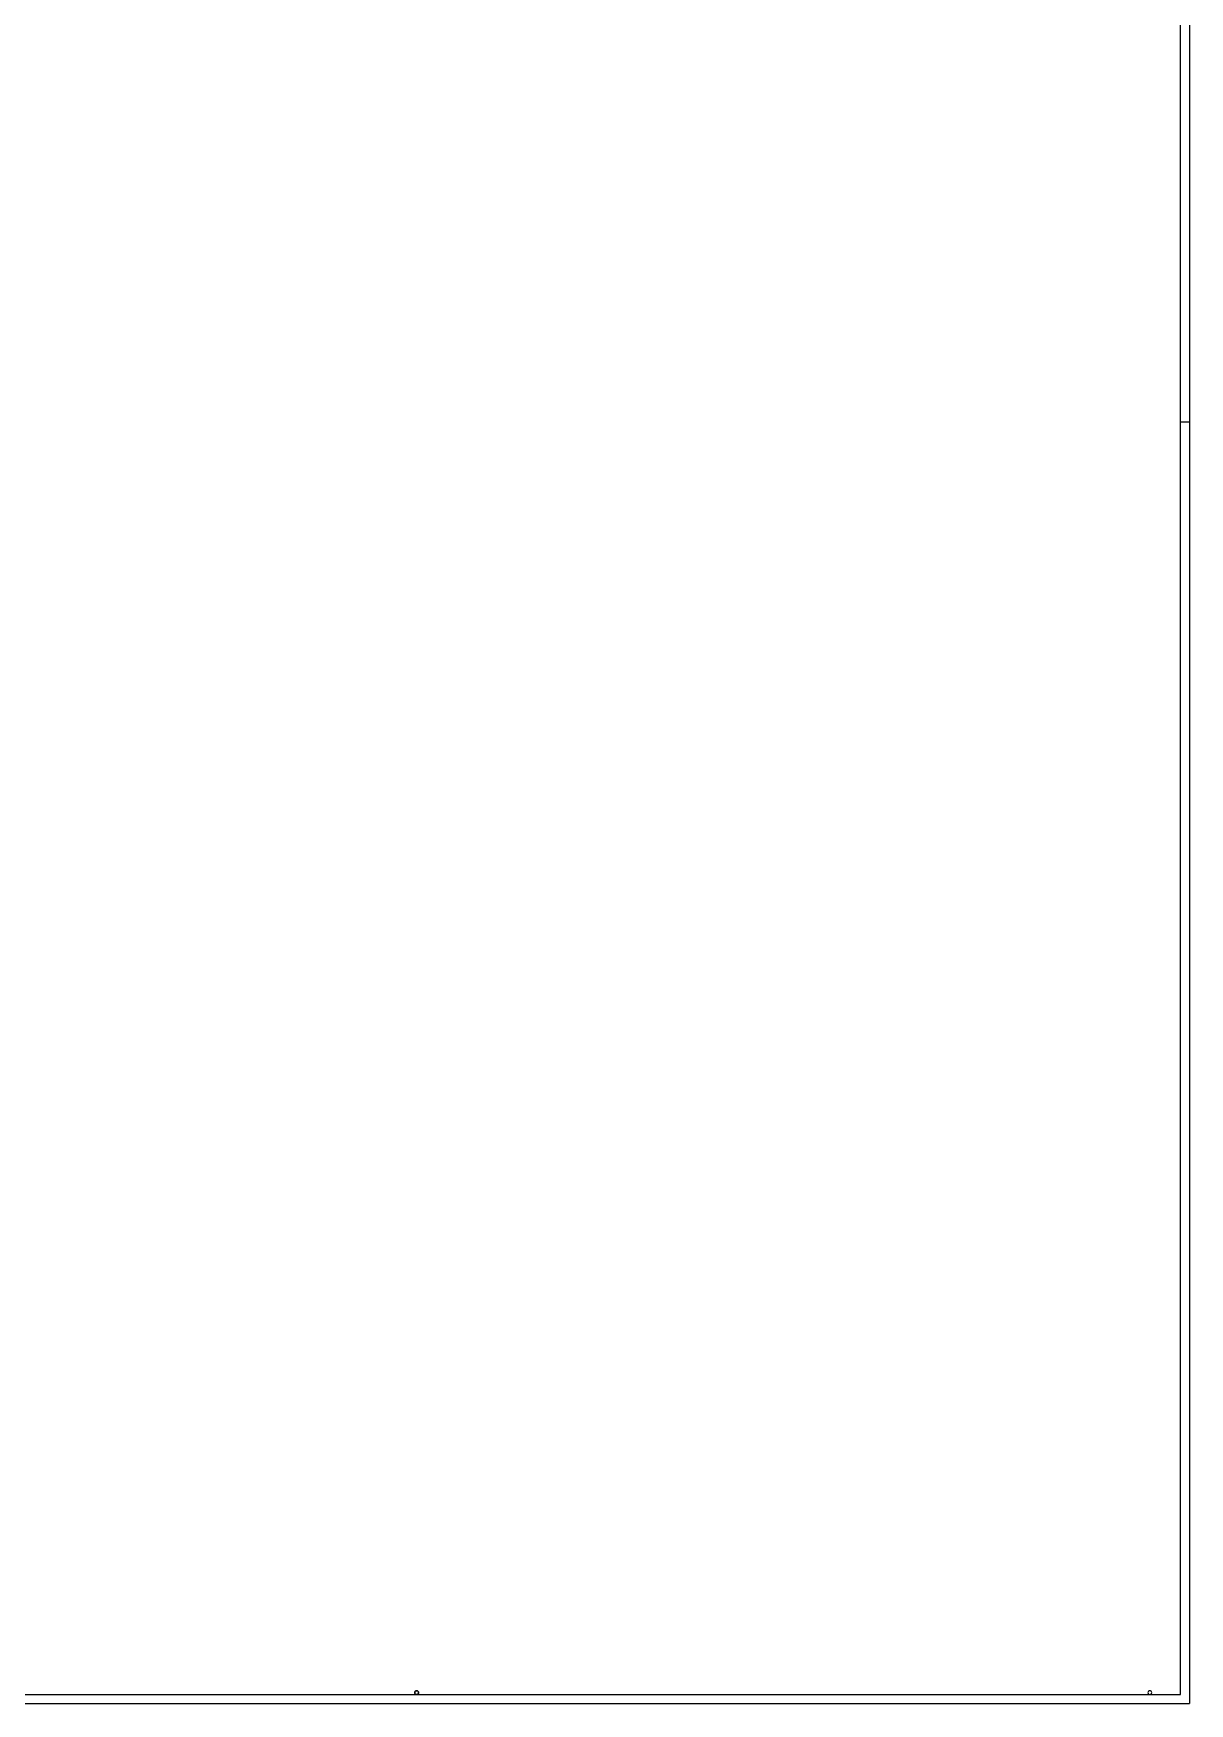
# Model space of a CAD drawing. Header units: millimetres. Extents: x -633009578 to 5705885, y -633235091 to 2571734.
# Drawn here: x 3070362 to 3100876, y 1718813 to 1762923 of the extents above; entities that cross this region are included whole.
import ezdxf

# ---------------------------------------------------------------- set-up
doc = ezdxf.new("R2010")
doc.units = ezdxf.units.MM
doc.header["$LTSCALE"] = 1000
doc.header["$MEASUREMENT"] = 0
for name, color, linetype in [('3T_WOOD', 21, 'Continuous'), ('A-ROOF(屋顶)', 11, 'Continuous'), ('A-ST(雨水管)', 161, 'Continuous')]:
    doc.layers.add(name, color=color, linetype=linetype)

# ---------------------------------------------------------------- blocks, each defined once
blk = doc.blocks.new('G$C91E54488')
at = {"layer": 'A-ROOF(屋顶)'}
for points in [[(-66500.0009442009, 135340.0000000078), (-66500.0009442009, 67399.99999993795)], [(-133059.9951816313, 67639.99999993795), (-66740.0009442009, 67639.99999993795), (-66740.00094473176, 134859.9999999426)], [(-66740.0009442009, 101249.999999938), (-66500.0009442009, 101249.999999938)], [(-133540.0015669777, 87199.99999993795), (-133540.0015785219, 67399.99999993795), (-66500.0009442009, 67399.99999993795)]]:
    blk.add_lwpolyline(points, dxfattribs=at)
at = {"layer": 'A-ST(雨水管)'}
for points in [[(-86900.00094419671, 67639.99999994168, -1), (-86900.00094419671, 67739.99999994168, -1)], [(-86900.00094419671, 67639.99999994168, 1), (-86900.00094419671, 67739.99999994168, 1)], [(-67550.00094420137, 67639.99999994168, 1), (-67550.00094420137, 67739.99999994168, 1)]]:
    blk.add_lwpolyline(points, format="xyb", close=True, dxfattribs=at)

msp = doc.modelspace()

# ---------------------------------------------------------------- block references
at = {"layer": '3T_WOOD'}
msp.add_blockref('G$C91E54488', (3167376, 1651413.5), dxfattribs=at)

doc.saveas('drawing.dxf')
